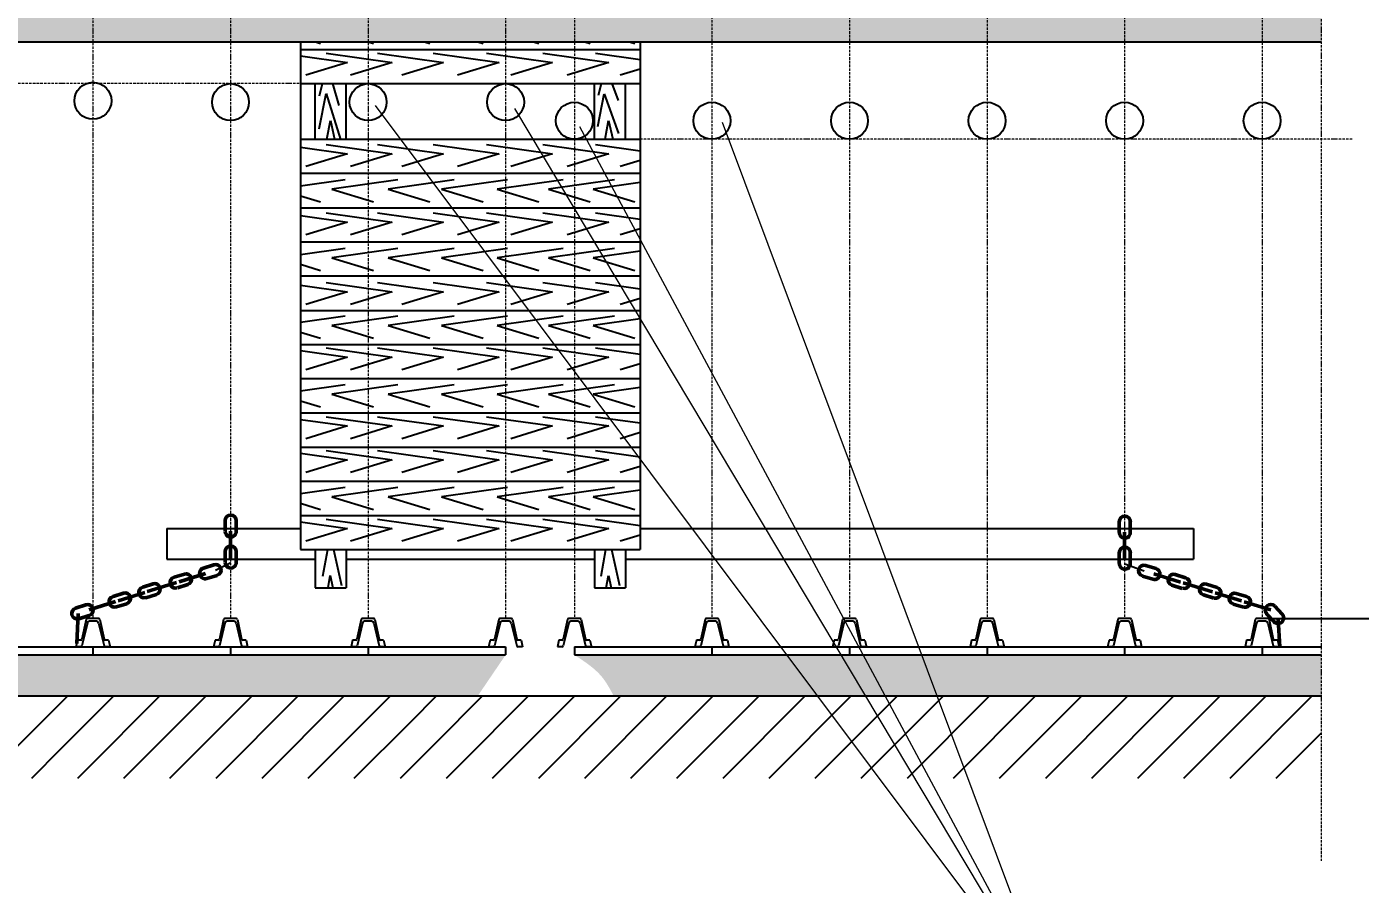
# Model space of a CAD drawing. Header units: millimetres. Extents: x -46762 to 161452, y -66984 to 31524.
# Drawn here: x -36244 to -29747, y 3758 to 7936 of the extents above; entities that cross this region are included whole.
import ezdxf

# ---------------------------------------------------------------- set-up
doc = ezdxf.new("R2010")
doc.units = ezdxf.units.MM
doc.header["$LTSCALE"] = 0.5
doc.linetypes.add('ACAD_ISO10W100', pattern=[18, 12, -3, 0, -3])
doc.layers.add('VPORTS', color=7, linetype='Continuous')
doc.styles.get("Standard").update_dxf_attribs({"font": 'TIMES.TTF'})
doc.dimstyles.new('ISO-25', dxfattribs={"dimscale": 50, "dimtxt": 2.5, "dimasz": 2.5, "dimexe": 1.25, "dimexo": 0.625, "dimtad": 1, "dimdec": 0, "dimtxsty": 'Standard', "dimcen": 2.5, "dimadec": 0, "dimazin": 0, "dimtfac": 1, "dimtdec": 0, "dimtmove": 0, "dimatfit": 3, "dimfxl": 1, "dimarcsym": 0})

# ---------------------------------------------------------------- blocks, each defined once
blk = doc.blocks.new('*D16')
at = {"color": 0, "lineweight": -2}
for p, q in [((-30194.3, 9724.2), (-28733.5, 9724.2)), ((-28796, 5177.2), (-28796, 9599.2)), ((-30194.3, 5052.2), (-28733.5, 5052.2))]:
    blk.add_line(p, q, dxfattribs=at)
at = {"color": 0}
for points in [[(-28816.9, 9599.2), (-28775.2, 9599.2), (-28796, 9724.2)], [(-28816.9, 5177.2), (-28775.2, 5177.2), (-28796, 5052.2)]]:
    blk.add_solid(points, dxfattribs=at)
at = {"layer": 'Defpoints', "color": 0}
for p in [(-30225.6, 9724.2), (-28796, 9724.2), (-30225.6, 5052.2)]:
    blk.add_point(p, dxfattribs=at)
at = {"color": 0, "lineweight": 15, "insert": (-28891, 7388.2), "char_height": 125, "attachment_point": 5, "rotation": 90}
blk.add_mtext('4672', dxfattribs=at)
blk = doc.blocks.new('A$C701B6C9D')
at = {"lineweight": 50}
for p, q in [((0.86, 8.34), (0.14, 9.11)), ((1.65, 9.07), (0.93, 9.85)), ((2.91, 6.12), (2.19, 6.9)), ((3.71, 6.86), (2.99, 7.63)), ((3.25, 6.54), (5.28, 4.36)), ((5.89, 4.52), (5.16, 5.29)), ((5.09, 3.78), (4.37, 4.55)), ((7.94, 2.3), (7.22, 3.08)), ((7.15, 1.57), (6.43, 2.34))]:
    blk.add_line(p, q, dxfattribs=at)
at = {"linetype": 'Continuous', "lineweight": 50}
for p, q in [((1.22, 8.72), (3.06, 6.74)), ((5.46, 4.16), (7.3, 2.18)), ((7.48, 1.98), (9.33, 0))]:
    blk.add_line(p, q, dxfattribs=at)
for centre, radius, start, end in [((0.54, 9.48), 0.54, 42.9254, 222.9254), ((1.26, 8.7), 0.541, 222.301, 43.9838), ((2.6, 7.27), 0.54, 42.9254, 222.9254), ((3.33, 6.49), 0.533, 224.7954, 44.7954), ((4.77, 4.93), 0.54, 42.9254, 222.9254), ((5.5, 4.14), 0.533, 224.7954, 44.7954), ((6.83, 2.71), 0.54, 42.9254, 222.9254), ((7.56, 1.93), 0.533, 224.7954, 44.7954)]:
    blk.add_arc(centre, radius, start, end, dxfattribs=at)

msp = doc.modelspace()

# ---------------------------------------------------------------- hatches: boundary and pattern name
at = {"lineweight": 15, "ltscale": 0.05}
h = msp.add_hatch(color=253, dxfattribs=at)
h.paths.add_polyline_path([(-38600.59, 9282.23), (-39270.59, 9282.23), (-39270.59, 7862.23), (-38600.59, 7862.23)])
h.paths.add_polyline_path([(-37930.59, 9282.23), (-38600.59, 9282.23), (-38600.59, 7862.23), (-37930.59, 7862.23)])
h.paths.add_polyline_path([(-37260.59, 9282.23), (-37930.59, 9282.23), (-37930.59, 7862.23), (-37260.59, 7862.23)])
h.paths.add_polyline_path([(-36590.59, 9282.23), (-37260.59, 9282.23), (-37260.59, 7862.23), (-36590.59, 7862.23)])
h.paths.add_polyline_path([(-35920.59, 9282.23), (-36590.59, 9282.23), (-36590.59, 7862.23), (-35920.59, 7862.23)])
h.paths.add_polyline_path([(-35250.59, 9282.23), (-35920.59, 9282.23), (-35920.59, 7862.23), (-35250.59, 7862.23)])
h.paths.add_polyline_path([(-34580.59, 9282.23), (-35250.59, 9282.23), (-35250.59, 7862.23), (-34580.59, 7862.23)])
h.paths.add_polyline_path([(-33910.59, 9282.23), (-34580.59, 9282.23), (-34580.59, 7862.23), (-33910.59, 7862.23)])
h.paths.add_polyline_path([(-33575.59, 9282.23), (-33910.59, 9282.23), (-33910.59, 7862.23), (-33575.59, 7862.23)])
h.paths.add_polyline_path([(-32905.59, 9282.23), (-33575.59, 9282.23), (-33575.59, 7862.23), (-32905.59, 7862.23)])
h.paths.add_polyline_path([(-32235.59, 9282.23), (-32905.59, 9282.23), (-32905.59, 7862.23), (-32235.59, 7862.23)])
h.paths.add_polyline_path([(-31565.59, 9282.23), (-32235.59, 9282.23), (-32235.59, 7862.23), (-31565.59, 7862.23)])
h.paths.add_polyline_path([(-30895.59, 9282.23), (-31565.59, 9282.23), (-31565.59, 7862.23), (-30895.59, 7862.23)])
h.paths.add_polyline_path([(-30225.59, 9282.23), (-30895.59, 9282.23), (-30895.59, 7862.23), (-30225.59, 7862.23)])
h.paths.add_polyline_path([(-29937.65, 9282.23), (-30225.59, 9282.23), (-30225.59, 7862.23), (-29937.65, 7862.23)])
at = {"lineweight": 9, "ltscale": 2}
h = msp.add_hatch(dxfattribs=at)
h.set_pattern_fill('GRAVEL', color=256, scale=5, style=0)
h.set_pattern_definition([(228.0128, (-73422.488, -15068.033), (-1016.0008633, -1143.0014045), [17.08605, -1691.525]), (184.9697, (-73433.9176, -15080.733), (1524.0024653, 126.9991038), [29.32025, -2902.7]), (132.5104, (-73463.1276, -15083.273), (1269.9990759, -1397.0013646), [20.6741, -2046.735]), (267.2737, (-73512.6576, -15115.023), (126.99944854, 2539.9991827), [26.70025, -2643.32]), (292.8337, (-73513.9276, -15141.693), (-635.0018028, 1524.0008665), [26.1817, -2591.99]), (357.2737, (-73503.7676, -15165.823), (-2539.9991827, 126.99944854), [26.70025, -2643.32]), (37.6942, (-73477.0976, -15167.093), (-1651.00104306, -1269.99886785), [35.3097, -3495.655]), (72.2553, (-73449.1576, -15145.503), (889.00177827, 2794.0008103), [33.336, -3300.265]), (121.4296, (-73438.9976, -15113.753), (-1016.0002618, 1650.998058), [26.79065, -2652.275]), (175.2364, (-73452.968, -15090.893), (1396.9989027, -126.9988081), [30.58565, -1498.695]), (222.3974, (-73483.4476, -15088.3528), (-1524.00004586, -1396.99818253), [39.5539, -3915.84]), (138.8141, (-73386.928, -15116.293), (-888.9994337, 761.998828), [13.50025, -1336.53]), (171.4692, (-73397.0876, -15107.403), (1650.9974798, -254.00064), [25.6841, -2542.73]), (225, (-73422.49, -15103.59), (-3e-14, -126.99991), [17.96045, -161.6445]), (203.1986, (-73431.378, -15088.353), (635.002141, 254.001114), [9.67205, -957.53]), (291.8014, (-73440.268, -15092.163), (-127.000089, 381.000245), [13.6783, -670.24]), (30.9638, (-73435.188, -15104.863), (380.999598, 254.000198), [22.216, -718.315]), (161.5651, (-73416.138, -15093.433), (254.000116, -126.99981), [16.06435, -385.545]), (16.3895, (-73513.9276, -15092.163), (1270.0007007, 380.9992075), [22.5044, -2227.94]), (70.3462, (-73492.3376, -15085.813), (-507.9985844, -1396.9980244), [18.87995, -1869.11]), (293.1986, (-73416.138, -15068.033), (-254.001114, 635.002141), [19.344, -947.86]), (343.6105, (-73408.5176, -15085.813), (-1270.0007007, 380.9992075), [22.5044, -2227.94]), (339.444, (-73513.928, -15170.903), (-635.000788, 253.999692), [21.70175, -1063.385]), (294.7751, (-73493.608, -15178.523), (-634.9985202, 1396.9993513), [18.1836, -1800.18]), (66.8014, (-73414.868, -15195.033), (254.001114, 635.002141), [19.344, -947.86]), (17.354, (-73407.2476, -15177.253), (-1651.0000891, -507.9992338), [21.28915, -2107.62]), (69.444, (-73477.098, -15195.033), (-253.999692, -635.000788), [10.8509, -1074.24]), (101.3099, (-73422.488, -15195.033), (-126.999373, 507.998373), [6.47575, -641.1]), (165.9638, (-73423.758, -15188.683), (381.000268, -126.99978), [26.1817, -497.4525]), (186.009, (-73449.1576, -15182.333), (1269.9981272, 126.9997034), [24.26335, -2402.07]), (303.6901, (-73435.188, -15116.293), (-127.000044, 253.999755), [18.3162, -439.589]), (353.1572, (-73425.0276, -15131.533), (2159.00089283, -254.0011376), [31.97785, -3165.8]), (60.9454, (-73393.278, -15135.343), (-507.9988183, -888.9978805), [13.0754, -1294.47]), (90, (-73386.93, -15123.91), (-127, 127), [7.62, -119.38]), (120.2564, (-73451.698, -15178.523), (507.9989233, -888.9995516), [17.64335, -1746.695]), (48.0128, (-73460.588, -15163.283), (1016.0008633, 1143.0014045), [34.17215, -1674.44]), (0, (-73437.73, -15137.88), (127, 127), [33.02, -93.98]), (325.3048, (-73404.7076, -15137.883), (-1269.9977995, 889.0000845), [20.0805, -1987.965]), (254.0546, (-73388.198, -15149.313), (-127.000324, -508.00121), [18.49145, -906.085]), (207.646, (-73393.2776, -15167.093), (-2412.99915245, -1270.00079874), [30.10725, -2980.625]), (175.4261, (-73419.9476, -15181.063), (-1651.00038024, 126.99938556), [31.85145, -3153.29]), (175.4261, (-73419.9476, -15181.063), (-1651.00038024, 126.99938556), [31.85145, -3153.29])])
edge = h.paths.add_edge_path()
edge.add_line((-33910.59, 4875.23), (-43693.73, 4875.23))
edge.add_line((-43693.73, 4875.23), (-43693.73, 4675.23))
edge.add_line((-43693.73, 4675.23), (-34046.5, 4675.23))
edge.add_spline(control_points=[(-34046.5, 4675.23), (-34001.2, 4741.9), (-33955.89, 4808.56), (-33910.59, 4875.23)], knot_values=[0, 0, 0, 0, 4.8362496, 4.8362496, 4.8362496, 4.8362496], degree=3, periodic=0)
h = msp.add_hatch(dxfattribs=at)
h.set_pattern_fill('GRAVEL', color=256, scale=5, style=0)
h.set_pattern_definition([(228.0128, (-73422.488, -15332.033), (-1016.0008633, -1143.0014045), [17.08605, -1691.525]), (184.9697, (-73433.9176, -15344.733), (1524.0024653, 126.9991038), [29.32025, -2902.7]), (132.5104, (-73463.1276, -15347.273), (1269.9990759, -1397.0013646), [20.6741, -2046.735]), (267.2737, (-73512.6576, -15379.023), (126.99944854, 2539.9991827), [26.70025, -2643.32]), (292.8337, (-73513.9276, -15405.693), (-635.0018028, 1524.0008665), [26.1817, -2591.99]), (357.2737, (-73503.7676, -15429.823), (-2539.9991827, 126.99944854), [26.70025, -2643.32]), (37.6942, (-73477.0976, -15431.093), (-1651.00104306, -1269.99886785), [35.3097, -3495.655]), (72.2553, (-73449.1576, -15409.503), (889.00177827, 2794.0008103), [33.336, -3300.265]), (121.4296, (-73438.9976, -15377.753), (-1016.0002618, 1650.998058), [26.79065, -2652.275]), (175.2364, (-73452.968, -15354.893), (1396.9989027, -126.9988081), [30.58565, -1498.695]), (222.3974, (-73483.4476, -15352.3528), (-1524.00004586, -1396.99818253), [39.5539, -3915.84]), (138.8141, (-73386.928, -15380.293), (-888.9994337, 761.998828), [13.50025, -1336.53]), (171.4692, (-73397.0876, -15371.403), (1650.9974798, -254.00064), [25.6841, -2542.73]), (225, (-73422.49, -15367.59), (-3e-14, -126.99991), [17.96045, -161.6445]), (203.1986, (-73431.378, -15352.353), (635.002141, 254.001114), [9.67205, -957.53]), (291.8014, (-73440.268, -15356.163), (-127.000089, 381.000245), [13.6783, -670.24]), (30.9638, (-73435.188, -15368.863), (380.999598, 254.000198), [22.216, -718.315]), (161.5651, (-73416.138, -15357.433), (254.000116, -126.99981), [16.06435, -385.545]), (16.3895, (-73513.9276, -15356.163), (1270.0007007, 380.9992075), [22.5044, -2227.94]), (70.3462, (-73492.3376, -15349.813), (-507.9985844, -1396.9980244), [18.87995, -1869.11]), (293.1986, (-73416.138, -15332.033), (-254.001114, 635.002141), [19.344, -947.86]), (343.6105, (-73408.5176, -15349.813), (-1270.0007007, 380.9992075), [22.5044, -2227.94]), (339.444, (-73513.928, -15434.903), (-635.000788, 253.999692), [21.70175, -1063.385]), (294.7751, (-73493.608, -15442.523), (-634.9985202, 1396.9993513), [18.1836, -1800.18]), (66.8014, (-73414.868, -15459.033), (254.001114, 635.002141), [19.344, -947.86]), (17.354, (-73407.2476, -15441.253), (-1651.0000891, -507.9992338), [21.28915, -2107.62]), (69.444, (-73477.098, -15459.033), (-253.999692, -635.000788), [10.8509, -1074.24]), (101.3099, (-73422.488, -15459.033), (-126.999373, 507.998373), [6.47575, -641.1]), (165.9638, (-73423.758, -15452.683), (381.000268, -126.99978), [26.1817, -497.4525]), (186.009, (-73449.1576, -15446.333), (1269.9981272, 126.9997034), [24.26335, -2402.07]), (303.6901, (-73435.188, -15380.293), (-127.000044, 253.999755), [18.3162, -439.589]), (353.1572, (-73425.0276, -15395.533), (2159.00089283, -254.0011376), [31.97785, -3165.8]), (60.9454, (-73393.278, -15399.343), (-507.9988183, -888.9978805), [13.0754, -1294.47]), (90, (-73386.93, -15387.91), (-127, 127), [7.62, -119.38]), (120.2564, (-73451.698, -15442.523), (507.9989233, -888.9995516), [17.64335, -1746.695]), (48.0128, (-73460.588, -15427.283), (1016.0008633, 1143.0014045), [34.17215, -1674.44]), (0, (-73437.73, -15401.88), (127, 127), [33.02, -93.98]), (325.3048, (-73404.7076, -15401.883), (-1269.9977995, 889.0000845), [20.0805, -1987.965]), (254.0546, (-73388.198, -15413.313), (-127.000324, -508.00121), [18.49145, -906.085]), (207.646, (-73393.2776, -15431.093), (-2412.99915245, -1270.00079874), [30.10725, -2980.625]), (175.4261, (-73419.9476, -15445.063), (-1651.00038024, 126.99938556), [31.85145, -3153.29]), (175.4261, (-73419.9476, -15445.063), (-1651.00038024, 126.99938556), [31.85145, -3153.29])])
edge = h.paths.add_edge_path()
edge.add_line((-29937.65, 4875.23), (-33575.59, 4875.23))
edge.add_spline(control_points=[(-33575.59, 4875.23), (-33526.28, 4843.4), (-33445.79, 4791.44), (-33401.2, 4707.68), (-33383.93, 4675.23)], knot_values=[0, 0, 0, 0, 3.4421049, 5.6183491, 5.6183491, 5.6183491, 5.6183491], degree=3, periodic=0)
edge.add_line((-33383.93, 4675.23), (-29937.65, 4675.23))
edge.add_line((-29937.65, 4675.23), (-29937.65, 4875.23))
at = {"ltscale": 0.05}
h = msp.add_hatch(dxfattribs=at)
h.set_pattern_fill('ANSI31', color=256, scale=50, style=0)
h.set_pattern_definition([(45, (-75350.9, -15998.16), (-112.2532, 112.2532), [])])
h.paths.add_polyline_path([(-33308.15, 4675.23), (-33575.59, 4675.23), (-33910.59, 4675.23), (-34507.66, 4675.23), (-34068.27, 4275.15), (-33573.08, 4275.15)])
h.paths.add_polyline_path([(-32559.53, 4675.23), (-33308.15, 4675.23), (-33573.08, 4275.15), (-32122.95, 4275.15)])
h.paths.add_polyline_path([(-31521.85, 4675.23), (-32559.53, 4675.23), (-32122.95, 4275.15), (-31757.23, 4275.15)])
h.paths.add_polyline_path([(-30780.58, 4675.23), (-31521.85, 4675.23), (-31757.23, 4275.15), (-30294.8, 4275.15)])
h.paths.add_polyline_path([(-29937.65, 4675.23), (-30780.58, 4675.23), (-30294.8, 4275.15), (-29937.65, 4275.15)])

# ---------------------------------------------------------------- linework, layer by layer
at = {"linetype": 'ACAD_ISO10W100', "lineweight": 15, "ltscale": 2}
msp.add_line((-29937.65, 11611.13), (-29937.65, 3871.45), dxfattribs=at)
at = {"linetype": 'ACAD_ISO10W100', "lineweight": 9, "ltscale": 2}
for p, q in [((-35920.59, 10265.23), (-35920.59, 5052.23)), ((-35250.59, 10265.23), (-35250.59, 5052.23)), ((-34580.59, 10265.23), (-34580.59, 5052.23)), ((-33910.59, 10265.23), (-33910.59, 5052.23)), ((-33575.59, 9724.23), (-33575.59, 5052.23)), ((-32905.59, 9724.23), (-32905.59, 5052.23)), ((-32235.59, 9724.23), (-32235.59, 5052.23)), ((-31565.59, 9724.23), (-31565.59, 5052.23)), ((-30895.59, 9724.23), (-30895.59, 5052.23)), ((-30225.59, 9724.23), (-30225.59, 5052.23)), ((-30225.59, 9724.23), (-30225.59, 5052.23)), ((-33631.02, 7658.73), (-43995.72, 7658.73)), ((-29786.51, 7388.23), (-33841.08, 7388.23))]:
    msp.add_line(p, q, dxfattribs=at)
at = {"ltscale": 2}
for p, q in [((-43693.73, 7862.23), (-29937.65, 7862.23)), ((-43693.73, 4915.23), (-33910.59, 4915.23)), ((-43693.73, 4875.23), (-33910.59, 4875.23)), ((-35920.59, 4915.23), (-35920.59, 4875.23)), ((-35250.59, 4915.23), (-35250.59, 4875.23)), ((-34580.59, 4915.23), (-34580.59, 4875.23)), ((-33910.59, 4915.23), (-33910.59, 4875.23)), ((-33575.59, 4915.23), (-29937.65, 4915.23)), ((-33575.59, 4915.23), (-33575.59, 4875.23)), ((-33575.59, 4875.23), (-29937.65, 4875.23)), ((-32905.59, 4915.23), (-32905.59, 4875.23)), ((-32235.59, 4915.23), (-32235.59, 4875.23)), ((-31565.59, 4915.23), (-31565.59, 4875.23)), ((-30895.59, 4915.23), (-30895.59, 4875.23)), ((-30225.59, 4915.23), (-30225.59, 4875.23)), ((-43693.73, 4675.23), (-33910.59, 4675.23)), ((-33910.59, 4675.23), (-33575.59, 4675.23)), ((-33575.59, 4675.23), (-29937.65, 4675.23))]:
    msp.add_line(p, q, dxfattribs=at)
at = {"ltscale": 0.05}
for p, q in [((-34910.46, 7862.23), (-34910.46, 5388.23)), ((-34837.2, 7862.23), (-34812.03, 7854.54)), ((-34579.79, 7862.23), (-34554.63, 7854.54)), ((-34305.71, 7862.23), (-34280.54, 7854.54)), ((-34045.92, 7862.23), (-34020.75, 7854.54)), ((-33774.22, 7862.23), (-33749.05, 7854.54)), ((-33523.96, 7862.23), (-33498.79, 7854.54)), ((-33307.07, 7862.23), (-33281.91, 7854.54)), ((-33254.53, 7862.23), (-33254.53, 5388.23)), ((-34910.46, 7824.73), (-33254.53, 7824.73)), ((-34785.36, 7806.54), (-34463.61, 7761.3)), ((-34535.11, 7806.54), (-34213.35, 7761.3)), ((-34263.41, 7806.54), (-33941.65, 7761.3)), ((-34003.62, 7806.54), (-33681.86, 7761.3)), ((-33729.53, 7806.54), (-33407.78, 7761.3)), ((-33472.13, 7806.54), (-33254.53, 7775.95)), ((-34910.46, 7793.64), (-34680.49, 7761.3)), ((-34680.49, 7761.3), (-34883.08, 7699.39)), ((-34463.61, 7761.3), (-34666.19, 7699.39)), ((-34213.35, 7761.3), (-34415.94, 7699.39)), ((-33941.65, 7761.3), (-34144.24, 7699.39)), ((-33681.86, 7761.3), (-33884.45, 7699.39)), ((-33407.78, 7761.3), (-33610.36, 7699.39)), ((-33254.53, 7729.47), (-33352.96, 7699.39)), ((-34910.46, 7658.73), (-33254.53, 7658.73)), ((-34818.82, 7438.74), (-34784.09, 7610.39)), ((-34817.06, 7599.23), (-34803.21, 7658.73)), ((-34784.09, 7610.39), (-34715.12, 7386.23)), ((-34720.67, 7552.53), (-34752.42, 7658.73)), ((-33460.63, 7449.79), (-33430.33, 7609.06)), ((-33458.02, 7602.89), (-33443.53, 7658.73)), ((-33430.33, 7609.06), (-33360.51, 7415.57)), ((-33360.53, 7576.57), (-33390.83, 7658.73)), ((-34780.84, 7388.23), (-34763.97, 7479.79)), ((-34763.97, 7479.79), (-34743.77, 7388.23)), ((-33426.15, 7388.23), (-33409.28, 7479.79)), ((-33409.28, 7479.79), (-33389.08, 7388.23)), ((-34910.46, 7388.23), (-33254.53, 7388.23)), ((-34910.46, 7348.89), (-34680.49, 7316.56)), ((-34785.36, 7361.8), (-34463.61, 7316.56)), ((-34535.11, 7361.8), (-34213.35, 7316.56)), ((-34263.41, 7361.8), (-33941.65, 7316.56)), ((-34003.62, 7361.8), (-33681.86, 7316.56)), ((-33729.53, 7361.8), (-33407.78, 7316.56)), ((-33472.13, 7361.8), (-33254.53, 7331.2)), ((-34680.49, 7316.56), (-34883.08, 7254.64)), ((-34463.61, 7316.56), (-34666.19, 7254.64)), ((-34213.35, 7316.56), (-34415.94, 7254.64)), ((-33941.65, 7316.56), (-34144.24, 7254.64)), ((-33681.86, 7316.56), (-33884.45, 7254.64)), ((-33407.78, 7316.56), (-33610.36, 7254.64)), ((-33254.53, 7284.72), (-33352.96, 7254.64)), ((-34910.46, 7222.23), (-33254.53, 7222.23)), ((-34692.86, 7189.86), (-34910.46, 7159.26)), ((-34435.46, 7189.86), (-34757.21, 7144.61)), ((-34161.37, 7189.86), (-34483.13, 7144.61)), ((-33901.58, 7189.86), (-34223.34, 7144.61)), ((-33629.88, 7189.86), (-33951.63, 7144.61)), ((-33379.63, 7189.86), (-33701.38, 7144.61)), ((-33254.53, 7176.95), (-33484.49, 7144.61)), ((-34910.46, 7112.78), (-34812.03, 7082.7)), ((-34757.21, 7144.61), (-34554.63, 7082.7)), ((-34483.13, 7144.61), (-34280.54, 7082.7)), ((-34223.34, 7144.61), (-34020.75, 7082.7)), ((-33951.63, 7144.61), (-33749.05, 7082.7)), ((-33701.38, 7144.61), (-33498.79, 7082.7)), ((-33484.49, 7144.61), (-33281.91, 7082.7)), ((-34910.46, 7054.23), (-33254.53, 7054.23)), ((-34910.46, 7016.09), (-34680.49, 6983.76)), ((-34785.36, 7029), (-34463.61, 6983.76)), ((-34535.11, 7029), (-34213.35, 6983.76)), ((-34263.41, 7029), (-33941.65, 6983.76)), ((-34003.62, 7029), (-33681.86, 6983.76)), ((-33729.53, 7029), (-33407.78, 6983.76)), ((-33472.13, 7029), (-33254.53, 6998.41)), ((-34680.49, 6983.76), (-34883.08, 6921.85)), ((-34463.61, 6983.76), (-34666.19, 6921.85)), ((-34213.35, 6983.76), (-34415.94, 6921.85)), ((-33941.65, 6983.76), (-34144.24, 6921.85)), ((-33681.86, 6983.76), (-33884.45, 6921.85)), ((-33407.78, 6983.76), (-33610.36, 6921.85)), ((-33254.53, 6951.93), (-33352.96, 6921.85)), ((-34910.46, 6888.23), (-33254.53, 6888.23)), ((-34692.86, 6856.07), (-34910.46, 6825.47)), ((-34435.46, 6856.07), (-34757.21, 6810.83)), ((-34161.37, 6856.07), (-34483.13, 6810.83)), ((-33901.58, 6856.07), (-34223.34, 6810.83)), ((-33629.88, 6856.07), (-33951.63, 6810.83)), ((-33379.63, 6856.07), (-33701.38, 6810.83)), ((-33254.53, 6843.16), (-33484.49, 6810.83)), ((-34910.46, 6779), (-34812.03, 6748.92)), ((-34757.21, 6810.83), (-34554.63, 6748.92)), ((-34483.13, 6810.83), (-34280.54, 6748.92)), ((-34223.34, 6810.83), (-34020.75, 6748.92)), ((-33951.63, 6810.83), (-33749.05, 6748.92)), ((-33701.38, 6810.83), (-33498.79, 6748.92)), ((-33484.49, 6810.83), (-33281.91, 6748.92)), ((-34910.46, 6722.23), (-33254.53, 6722.23)), ((-34910.46, 6676.83), (-34680.49, 6644.49)), ((-34680.49, 6644.49), (-34883.08, 6582.58)), ((-34785.36, 6689.73), (-34463.61, 6644.49)), ((-34463.61, 6644.49), (-34666.19, 6582.58)), ((-34535.11, 6689.73), (-34213.35, 6644.49)), ((-34213.35, 6644.49), (-34415.94, 6582.58)), ((-34263.41, 6689.73), (-33941.65, 6644.49)), ((-33941.65, 6644.49), (-34144.24, 6582.58)), ((-34003.62, 6689.73), (-33681.86, 6644.49)), ((-33681.86, 6644.49), (-33884.45, 6582.58)), ((-33729.53, 6689.73), (-33407.78, 6644.49)), ((-33407.78, 6644.49), (-33610.36, 6582.58)), ((-33472.13, 6689.73), (-33254.53, 6659.14)), ((-33254.53, 6612.66), (-33352.96, 6582.58)), ((-34910.46, 6554.23), (-33254.53, 6554.23)), ((-34692.86, 6525.08), (-34910.46, 6494.48)), ((-34435.46, 6525.08), (-34757.21, 6479.84)), ((-34161.37, 6525.08), (-34483.13, 6479.84)), ((-33901.58, 6525.08), (-34223.34, 6479.84)), ((-33629.88, 6525.08), (-33951.63, 6479.84)), ((-33379.63, 6525.08), (-33701.38, 6479.84)), ((-33254.53, 6512.17), (-33484.49, 6479.84)), ((-34910.46, 6448), (-34812.03, 6417.92)), ((-34757.21, 6479.84), (-34554.63, 6417.92)), ((-34483.13, 6479.84), (-34280.54, 6417.92)), ((-34223.34, 6479.84), (-34020.75, 6417.92)), ((-33951.63, 6479.84), (-33749.05, 6417.92)), ((-33701.38, 6479.84), (-33498.79, 6417.92)), ((-33484.49, 6479.84), (-33281.91, 6417.92)), ((-34910.46, 6388.23), (-33254.53, 6388.23)), ((-34785.36, 6371.21), (-34463.61, 6325.96)), ((-34535.11, 6371.21), (-34213.35, 6325.96)), ((-34263.41, 6371.21), (-33941.65, 6325.96)), ((-34003.62, 6371.21), (-33681.86, 6325.96)), ((-33729.53, 6371.21), (-33407.78, 6325.96)), ((-33472.13, 6371.21), (-33254.53, 6340.61)), ((-34910.46, 6358.3), (-34680.49, 6325.96)), ((-34680.49, 6325.96), (-34883.08, 6264.05)), ((-34463.61, 6325.96), (-34666.19, 6264.05)), ((-34213.35, 6325.96), (-34415.94, 6264.05)), ((-33941.65, 6325.96), (-34144.24, 6264.05)), ((-33681.86, 6325.96), (-33884.45, 6264.05)), ((-33407.78, 6325.96), (-33610.36, 6264.05)), ((-33254.53, 6294.13), (-33352.96, 6264.05)), ((-34910.46, 6222.23), (-33254.53, 6222.23)), ((-34692.86, 6191.19), (-34910.46, 6160.6)), ((-34435.46, 6191.19), (-34757.21, 6145.95)), ((-34161.37, 6191.19), (-34483.13, 6145.95)), ((-33901.58, 6191.19), (-34223.34, 6145.95)), ((-33629.88, 6191.19), (-33951.63, 6145.95)), ((-33379.63, 6191.19), (-33701.38, 6145.95)), ((-33254.53, 6178.28), (-33484.49, 6145.95)), ((-34910.46, 6114.12), (-34812.03, 6084.04)), ((-34757.21, 6145.95), (-34554.63, 6084.04)), ((-34483.13, 6145.95), (-34280.54, 6084.04)), ((-34223.34, 6145.95), (-34020.75, 6084.04)), ((-33951.63, 6145.95), (-33749.05, 6084.04)), ((-33701.38, 6145.95), (-33498.79, 6084.04)), ((-33484.49, 6145.95), (-33281.91, 6084.04)), ((-34910.46, 6054.23), (-33254.53, 6054.23)), ((-34910.46, 6023.14), (-34680.49, 5990.8)), ((-34680.49, 5990.8), (-34883.08, 5928.89)), ((-34785.36, 6036.04), (-34463.61, 5990.8)), ((-34463.61, 5990.8), (-34666.19, 5928.89)), ((-34535.11, 6036.04), (-34213.35, 5990.8)), ((-34213.35, 5990.8), (-34415.94, 5928.89)), ((-34263.41, 6036.04), (-33941.65, 5990.8)), ((-33941.65, 5990.8), (-34144.24, 5928.89)), ((-34003.62, 6036.04), (-33681.86, 5990.8)), ((-33681.86, 5990.8), (-33884.45, 5928.89)), ((-33729.53, 6036.04), (-33407.78, 5990.8)), ((-33407.78, 5990.8), (-33610.36, 5928.89)), ((-33472.13, 6036.04), (-33254.53, 6005.45)), ((-33254.53, 5958.97), (-33352.96, 5928.89)), ((-34910.46, 5888.23), (-33254.53, 5888.23)), ((-34910.46, 5888.23), (-33254.53, 5888.23)), ((-34910.46, 5858.3), (-34680.49, 5825.96)), ((-34785.36, 5871.21), (-34463.61, 5825.96)), ((-34535.11, 5871.21), (-34213.35, 5825.96)), ((-34263.41, 5871.21), (-33941.65, 5825.96)), ((-34003.62, 5871.21), (-33681.86, 5825.96)), ((-33729.53, 5871.21), (-33407.78, 5825.96)), ((-33472.13, 5871.21), (-33254.53, 5840.61)), ((-34680.49, 5825.96), (-34883.08, 5764.05)), ((-34463.61, 5825.96), (-34666.19, 5764.05)), ((-34213.35, 5825.96), (-34415.94, 5764.05)), ((-33941.65, 5825.96), (-34144.24, 5764.05)), ((-33681.86, 5825.96), (-33884.45, 5764.05)), ((-33407.78, 5825.96), (-33610.36, 5764.05)), ((-33254.53, 5794.13), (-33352.96, 5764.05)), ((-34910.46, 5722.23), (-33254.53, 5722.23)), ((-34692.86, 5691.19), (-34910.46, 5660.6)), ((-34435.46, 5691.19), (-34757.21, 5645.95)), ((-34161.37, 5691.19), (-34483.13, 5645.95)), ((-33901.58, 5691.19), (-34223.34, 5645.95)), ((-33629.88, 5691.19), (-33951.63, 5645.95)), ((-33379.63, 5691.19), (-33701.38, 5645.95)), ((-33254.53, 5678.28), (-33484.49, 5645.95)), ((-34910.46, 5614.12), (-34812.03, 5584.04)), ((-34757.21, 5645.95), (-34554.63, 5584.04)), ((-34483.13, 5645.95), (-34280.54, 5584.04)), ((-34223.34, 5645.95), (-34020.75, 5584.04)), ((-33951.63, 5645.95), (-33749.05, 5584.04)), ((-33701.38, 5645.95), (-33498.79, 5584.04)), ((-33484.49, 5645.95), (-33281.91, 5584.04)), ((-34910.46, 5554.23), (-33254.53, 5554.23)), ((-34910.46, 5523.14), (-34680.49, 5490.8)), ((-34785.36, 5536.04), (-34463.61, 5490.8)), ((-34535.11, 5536.04), (-34213.35, 5490.8)), ((-34263.41, 5536.04), (-33941.65, 5490.8)), ((-34003.62, 5536.04), (-33681.86, 5490.8)), ((-33729.53, 5536.04), (-33407.78, 5490.8)), ((-33472.13, 5536.04), (-33254.53, 5505.45)), ((-35560.65, 5491.53), (-34910.46, 5491.53)), ((-35560.65, 5491.53), (-35560.65, 5341.53)), ((-34680.49, 5490.8), (-34883.08, 5428.89)), ((-34463.61, 5490.8), (-34666.19, 5428.89)), ((-34213.35, 5490.8), (-34415.94, 5428.89)), ((-33941.65, 5490.8), (-34144.24, 5428.89)), ((-33681.86, 5490.8), (-33884.45, 5428.89)), ((-33407.78, 5490.8), (-33610.36, 5428.89)), ((-33254.53, 5458.97), (-33352.96, 5428.89)), ((-33254.53, 5491.53), (-30805.59, 5491.53)), ((-30805.59, 5491.53), (-30560.65, 5491.53)), ((-30560.65, 5491.53), (-30560.65, 5341.53)), ((-35560.65, 5341.53), (-34838.08, 5341.53)), ((-34910.46, 5388.23), (-33254.53, 5388.23)), ((-34838.08, 5388.23), (-34838.08, 5202.23)), ((-34800.29, 5258.47), (-34777.25, 5388.23)), ((-34749.1, 5388.23), (-34710.61, 5213.79)), ((-34688.08, 5388.23), (-34688.08, 5202.23)), ((-34688.08, 5341.53), (-33476.91, 5341.53)), ((-33476.91, 5388.23), (-33476.91, 5202.23)), ((-33445.6, 5258.47), (-33422.56, 5388.23)), ((-33394.42, 5388.23), (-33355.92, 5213.79)), ((-33326.91, 5388.23), (-33326.91, 5202.23)), ((-33326.91, 5341.53), (-30805.59, 5341.53)), ((-30805.59, 5341.53), (-30560.65, 5341.53)), ((-35323.25, 5288.91), (-35249.38, 5325.35)), ((-34775.36, 5202.23), (-34764.7, 5262.25)), ((-34764.7, 5262.25), (-34751.45, 5202.23)), ((-33420.67, 5202.23), (-33410.01, 5262.25)), ((-33410.01, 5262.25), (-33396.76, 5202.23)), ((-30894.38, 5319.72), (-30801, 5285.77)), ((-34838.08, 5202.23), (-34688.08, 5202.23)), ((-33476.91, 5202.23), (-33326.91, 5202.23)), ((-36195.63, 4523.08), (-36043.48, 4675.23)), ((-36076.68, 4417.52), (-35818.97, 4675.23)), ((-35957.73, 4311.96), (-35594.46, 4675.23)), ((-35770.03, 4275.15), (-35369.96, 4675.23)), ((-35545.53, 4275.15), (-35145.45, 4675.23)), ((-35321.02, 4275.15), (-34920.94, 4675.23)), ((-35096.51, 4275.15), (-34696.44, 4675.23)), ((-34872.01, 4275.15), (-34488.96, 4658.2)), ((-34647.5, 4275.15), (-34371.45, 4551.21)), ((-36443.55, 4275.15), (-36195.63, 4523.08)), ((-36219.04, 4275.15), (-36076.68, 4417.52)), ((-34422.99, 4275.15), (-34253.94, 4444.21)), ((-35994.54, 4275.15), (-35957.73, 4311.96)), ((-34198.49, 4275.15), (-34136.43, 4337.21))]:
    msp.add_line(p, q, dxfattribs=at)
at = {"lineweight": 15, "ltscale": 0.05}
for p, q in [((-34545.55, 7551.84), (-31226.42, 3119.9)), ((-31226.42, 3119.9), (-33866.31, 7537.44)), ((-32856.14, 7471.19), (-31226.42, 3119.9)), ((-31226.42, 3119.9), (-33549.33, 7448.27))]:
    msp.add_line(p, q, dxfattribs=at)
at = {"lineweight": 50}
for p, q in [((-35276.83, 5477.06), (-35276.83, 5529.95)), ((-35222.76, 5477.06), (-35222.76, 5529.95)), ((-30921.83, 5471.43), (-30921.83, 5524.32)), ((-30867.76, 5471.43), (-30867.76, 5524.32)), ((-35276.83, 5326.02), (-35276.83, 5378.91)), ((-35222.76, 5326.02), (-35222.76, 5378.91)), ((-30921.83, 5320.39), (-30921.83, 5373.27)), ((-30867.76, 5320.39), (-30867.76, 5373.27)), ((-35525.78, 5253.44), (-35475.31, 5269.25)), ((-35381.65, 5298.6), (-35331.18, 5314.41)), ((-35365.48, 5247), (-35315.01, 5262.82)), ((-35678.45, 5205.6), (-35627.98, 5221.42)), ((-35514.06, 5228.21), (-35656.06, 5183.72)), ((-35509.62, 5201.84), (-35459.15, 5217.66)), ((-35822.59, 5160.44), (-35772.12, 5176.25)), ((-35662.29, 5154.01), (-35611.82, 5169.82)), ((-36005.04, 5103.27), (-35954.57, 5119.09)), ((-35988.87, 5051.68), (-35938.4, 5067.49)), ((-35806.42, 5108.84), (-35755.95, 5124.66)), ((-30167.7, 5036.91), (-30203.72, 5075.64)), ((-30128.1, 5073.73), (-30164.12, 5112.46))]:
    msp.add_line(p, q, dxfattribs=at)
at = {"linetype": 'Continuous', "lineweight": 50}
for p, q in [((-35250.59, 5478.6), (-35250.59, 5343.42)), ((-30895.59, 5472.97), (-30895.59, 5337.79)), ((-35371.86, 5272.51), (-35500.85, 5232.09)), ((-35810.74, 5134.99), (-35939.74, 5094.57)), ((-35668.66, 5179.51), (-35797.66, 5139.09)), ((-35993.2, 5077.82), (-35999.72, 4931.23)), ((-30147.68, 5047.55), (-30139.96, 4915.23))]:
    msp.add_line(p, q, dxfattribs=at)
for p, q in [((-35954.1, 5047.49), (-35974.57, 4951.97)), ((-35947.91, 5030.79), (-35974.48, 4919.83)), ((-35892.94, 5052.23), (-35948.23, 5052.23)), ((-35903.96, 5039.23), (-35937.21, 5039.23)), ((-35893.26, 5030.79), (-35866.69, 4919.83)), ((-35887.07, 5047.49), (-35866.6, 4951.97)), ((-35284.1, 5047.49), (-35304.57, 4951.97)), ((-35277.91, 5030.79), (-35304.48, 4919.83)), ((-35222.94, 5052.23), (-35278.23, 5052.23)), ((-35233.96, 5039.23), (-35267.21, 5039.23)), ((-35223.26, 5030.79), (-35196.69, 4919.83)), ((-35217.07, 5047.49), (-35196.6, 4951.97)), ((-34614.1, 5047.49), (-34634.57, 4951.97)), ((-34607.91, 5030.79), (-34634.48, 4919.83)), ((-34552.94, 5052.23), (-34608.23, 5052.23)), ((-34563.96, 5039.23), (-34597.21, 5039.23)), ((-34553.26, 5030.79), (-34526.69, 4919.83)), ((-34547.07, 5047.49), (-34526.6, 4951.97)), ((-33944.1, 5047.49), (-33964.57, 4951.97)), ((-33937.91, 5030.79), (-33964.48, 4919.83)), ((-33882.94, 5052.23), (-33938.23, 5052.23)), ((-33893.96, 5039.23), (-33927.21, 5039.23)), ((-33883.26, 5030.79), (-33856.69, 4919.83)), ((-33877.07, 5047.49), (-33856.6, 4951.97)), ((-33609.1, 5047.49), (-33629.57, 4951.97)), ((-33602.91, 5030.79), (-33629.48, 4919.83)), ((-33547.94, 5052.23), (-33603.23, 5052.23)), ((-33558.96, 5039.23), (-33592.21, 5039.23)), ((-33548.26, 5030.79), (-33521.69, 4919.83)), ((-33542.07, 5047.49), (-33521.6, 4951.97)), ((-32939.1, 5047.49), (-32959.57, 4951.97)), ((-32932.91, 5030.79), (-32959.48, 4919.83)), ((-32877.94, 5052.23), (-32933.23, 5052.23)), ((-32888.96, 5039.23), (-32922.21, 5039.23)), ((-32878.26, 5030.79), (-32851.69, 4919.83)), ((-32872.07, 5047.49), (-32851.6, 4951.97)), ((-32269.1, 5047.49), (-32289.57, 4951.97)), ((-32262.91, 5030.79), (-32289.48, 4919.83)), ((-32207.94, 5052.23), (-32263.23, 5052.23)), ((-32218.96, 5039.23), (-32252.21, 5039.23)), ((-32208.26, 5030.79), (-32181.69, 4919.83)), ((-32202.07, 5047.49), (-32181.6, 4951.97)), ((-31599.1, 5047.49), (-31619.57, 4951.97)), ((-31592.91, 5030.79), (-31619.48, 4919.83)), ((-31537.94, 5052.23), (-31593.23, 5052.23)), ((-31548.96, 5039.23), (-31582.21, 5039.23)), ((-31538.26, 5030.79), (-31511.69, 4919.83)), ((-31532.07, 5047.49), (-31511.6, 4951.97)), ((-30929.1, 5047.49), (-30949.57, 4951.97)), ((-30922.91, 5030.79), (-30949.48, 4919.83)), ((-30867.94, 5052.23), (-30923.23, 5052.23)), ((-30878.96, 5039.23), (-30912.21, 5039.23)), ((-30868.26, 5030.79), (-30841.69, 4919.83)), ((-30862.07, 5047.49), (-30841.6, 4951.97)), ((-30259.1, 5047.49), (-30279.57, 4951.97)), ((-30252.91, 5030.79), (-30279.48, 4919.83)), ((-30197.94, 5052.23), (-30253.23, 5052.23)), ((-30208.96, 5039.23), (-30242.21, 5039.23)), ((-30198.26, 5030.79), (-30171.69, 4919.83)), ((-30192.07, 5047.49), (-30171.6, 4951.97)), ((-35996.01, 4947.23), (-36003.43, 4915.23)), ((-35980.44, 4947.23), (-35996.01, 4947.23)), ((-35845.08, 4947.23), (-35860.73, 4947.23)), ((-35845.08, 4947.23), (-35837.63, 4915.23)), ((-35326.01, 4947.23), (-35333.43, 4915.23)), ((-35310.44, 4947.23), (-35326.01, 4947.23)), ((-35175.08, 4947.23), (-35190.73, 4947.23)), ((-35175.08, 4947.23), (-35167.63, 4915.23)), ((-34656.01, 4947.23), (-34663.43, 4915.23)), ((-34640.44, 4947.23), (-34656.01, 4947.23)), ((-34505.08, 4947.23), (-34520.73, 4947.23)), ((-34505.08, 4947.23), (-34497.63, 4915.23)), ((-33986.01, 4947.23), (-33993.43, 4915.23)), ((-33970.44, 4947.23), (-33986.01, 4947.23)), ((-33835.08, 4947.23), (-33850.73, 4947.23)), ((-33835.08, 4947.23), (-33827.63, 4915.23)), ((-33651.01, 4947.23), (-33658.43, 4915.23)), ((-33635.44, 4947.23), (-33651.01, 4947.23)), ((-33500.08, 4947.23), (-33515.73, 4947.23)), ((-33500.08, 4947.23), (-33492.63, 4915.23)), ((-32981.01, 4947.23), (-32988.43, 4915.23)), ((-32965.44, 4947.23), (-32981.01, 4947.23)), ((-32830.08, 4947.23), (-32845.73, 4947.23)), ((-32830.08, 4947.23), (-32822.63, 4915.23)), ((-32311.01, 4947.23), (-32318.43, 4915.23)), ((-32295.44, 4947.23), (-32311.01, 4947.23)), ((-32160.08, 4947.23), (-32175.73, 4947.23)), ((-32160.08, 4947.23), (-32152.63, 4915.23)), ((-31641.01, 4947.23), (-31648.43, 4915.23)), ((-31625.44, 4947.23), (-31641.01, 4947.23)), ((-31490.08, 4947.23), (-31505.73, 4947.23)), ((-31490.08, 4947.23), (-31482.63, 4915.23)), ((-30971.01, 4947.23), (-30978.43, 4915.23)), ((-30955.44, 4947.23), (-30971.01, 4947.23)), ((-30820.08, 4947.23), (-30835.73, 4947.23)), ((-30820.08, 4947.23), (-30812.63, 4915.23)), ((-30301.01, 4947.23), (-30308.43, 4915.23)), ((-30285.44, 4947.23), (-30301.01, 4947.23)), ((-30150.08, 4947.23), (-30165.73, 4947.23)), ((-30150.08, 4947.23), (-30142.63, 4915.23)), ((-35980.32, 4915.23), (-36003.59, 4915.23)), ((-35837.59, 4915.23), (-35860.85, 4915.23)), ((-35310.32, 4915.23), (-35333.59, 4915.23)), ((-35167.59, 4915.23), (-35190.85, 4915.23)), ((-34640.32, 4915.23), (-34663.59, 4915.23)), ((-34497.59, 4915.23), (-34520.85, 4915.23)), ((-33970.32, 4915.23), (-33993.59, 4915.23)), ((-33827.59, 4915.23), (-33850.85, 4915.23)), ((-33635.32, 4915.23), (-33658.59, 4915.23)), ((-33492.59, 4915.23), (-33515.85, 4915.23)), ((-32965.32, 4915.23), (-32988.59, 4915.23)), ((-32822.59, 4915.23), (-32845.85, 4915.23)), ((-32295.32, 4915.23), (-32318.59, 4915.23)), ((-32152.59, 4915.23), (-32175.85, 4915.23)), ((-31625.32, 4915.23), (-31648.59, 4915.23)), ((-31482.59, 4915.23), (-31505.85, 4915.23)), ((-30955.32, 4915.23), (-30978.59, 4915.23)), ((-30812.59, 4915.23), (-30835.85, 4915.23)), ((-30285.32, 4915.23), (-30308.59, 4915.23)), ((-30142.59, 4915.23), (-30165.85, 4915.23))]:
    msp.add_line(p, q)
at = {"ltscale": 2}
for centre in [(-35920.59, 7575.24), (-35250.59, 7568.74), (-34580.59, 7568.73), (-33910.59, 7568.73), (-33575.59, 7478.23), (-32905.59, 7478.23), (-32235.59, 7478.23), (-31565.59, 7478.23), (-30895.59, 7478.23), (-30225.59, 7478.23)]:
    msp.add_circle(centre, 90, dxfattribs=at)
at = {"linetype": 'Continuous', "lineweight": 50}
for centre, radius, start, end in [((-35249.46, 5529.89), 26.98, 0, 180), ((-30894.46, 5524.26), 26.98, 0, 180), ((-35249.38, 5476.39), 26.67, 181.869949, 1.869949), ((-30894.38, 5470.76), 26.67, 181.869949, 1.869949), ((-35249.46, 5378.85), 26.98, 0, 180), ((-30894.46, 5373.21), 26.98, 0, 180), ((-35467.39, 5243.75), 26.98, 287.39755, 107.39755), ((-35373.85, 5272.73), 27.06, 106.3392, 288.021945), ((-35323.25, 5288.91), 26.98, 287.39755, 107.39755), ((-35249.38, 5325.35), 26.67, 181.869949, 1.869949), ((-30894.38, 5319.72), 26.67, 181.869949, 1.869949), ((-35671.13, 5180), 26.67, 105.527601, 285.527601), ((-35620.06, 5195.92), 26.98, 287.39755, 107.39755), ((-35518.46, 5227.84), 26.67, 105.527601, 285.527601), ((-35815.26, 5134.84), 26.67, 105.527601, 285.527601), ((-35764.19, 5150.75), 26.98, 287.39755, 107.39755), ((-35997.71, 5077.67), 26.67, 105.527601, 285.527601), ((-35946.64, 5093.59), 26.98, 287.39755, 107.39755), ((-30183.64, 5094.23), 26.98, 42.925431, 222.925431), ((-30147.69, 5055.12), 27.06, 222.301036, 43.98378)]:
    msp.add_arc(centre, radius, start, end, dxfattribs=at)
for centre, radius, start, end in [((-35948.23, 5046.23), 6, 90, 167.905243), ((-35937.21, 5028.23), 11, 90, 166.530483), ((-35903.96, 5028.23), 11, 13.469517, 90), ((-35892.94, 5046.23), 6, 12.094757, 90), ((-35278.23, 5046.23), 6, 90, 167.905243), ((-35267.21, 5028.23), 11, 90, 166.530483), ((-35233.96, 5028.23), 11, 13.469517, 90), ((-35222.94, 5046.23), 6, 12.094757, 90), ((-34608.23, 5046.23), 6, 90, 167.905243), ((-34597.21, 5028.23), 11, 90, 166.530483), ((-34563.96, 5028.23), 11, 13.469517, 90), ((-34552.94, 5046.23), 6, 12.094757, 90), ((-33938.23, 5046.23), 6, 90, 167.905243), ((-33927.21, 5028.23), 11, 90, 166.530483), ((-33893.96, 5028.23), 11, 13.469517, 90), ((-33882.94, 5046.23), 6, 12.094757, 90), ((-33603.23, 5046.23), 6, 90, 167.905243), ((-33592.21, 5028.23), 11, 90, 166.530483), ((-33558.96, 5028.23), 11, 13.469517, 90), ((-33547.94, 5046.23), 6, 12.094757, 90), ((-32933.23, 5046.23), 6, 90, 167.905243), ((-32922.21, 5028.23), 11, 90, 166.530483), ((-32888.96, 5028.23), 11, 13.469517, 90), ((-32877.94, 5046.23), 6, 12.094757, 90), ((-32263.23, 5046.23), 6, 90, 167.905243), ((-32252.21, 5028.23), 11, 90, 166.530483), ((-32218.96, 5028.23), 11, 13.469517, 90), ((-32207.94, 5046.23), 6, 12.094757, 90), ((-31593.23, 5046.23), 6, 90, 167.905243), ((-31582.21, 5028.23), 11, 90, 166.530483), ((-31548.96, 5028.23), 11, 13.469517, 90), ((-31537.94, 5046.23), 6, 12.094757, 90), ((-30923.23, 5046.23), 6, 90, 167.905243), ((-30912.21, 5028.23), 11, 90, 166.530483), ((-30878.96, 5028.23), 11, 13.469517, 90), ((-30867.94, 5046.23), 6, 12.094757, 90), ((-30253.23, 5046.23), 6, 90, 167.905243), ((-30242.21, 5028.23), 11, 90, 166.530483), ((-30208.96, 5028.23), 11, 13.469517, 90), ((-30197.94, 5046.23), 6, 12.094757, 90), ((-35980.44, 4953.23), 6, 270, 347.905243), ((-35860.73, 4953.23), 6, 192.094757, 270), ((-35310.44, 4953.23), 6, 270, 347.905243), ((-35190.73, 4953.23), 6, 192.094757, 270), ((-34640.44, 4953.23), 6, 270, 347.905243), ((-34520.73, 4953.23), 6, 192.094757, 270), ((-33970.44, 4953.23), 6, 270, 347.905243), ((-33850.73, 4953.23), 6, 192.094757, 270), ((-33635.44, 4953.23), 6, 270, 347.905243), ((-33515.73, 4953.23), 6, 192.094757, 270), ((-32965.44, 4953.23), 6, 270, 347.905243), ((-32845.73, 4953.23), 6, 192.094757, 270), ((-32295.44, 4953.23), 6, 270, 347.905243), ((-32175.73, 4953.23), 6, 192.094757, 270), ((-31625.44, 4953.23), 6, 270, 347.905243), ((-31505.73, 4953.23), 6, 192.094757, 270), ((-30955.44, 4953.23), 6, 270, 347.905243), ((-30835.73, 4953.23), 6, 192.094757, 270), ((-30285.44, 4953.23), 6, 270, 347.905243), ((-30165.73, 4953.23), 6, 192.094757, 270), ((-35980.32, 4921.23), 6, 270, 346.530483), ((-35860.85, 4921.23), 6, 193.469517, 270), ((-35310.32, 4921.23), 6, 270, 346.530483), ((-35190.85, 4921.23), 6, 193.469517, 270), ((-34640.32, 4921.23), 6, 270, 346.530483), ((-34520.85, 4921.23), 6, 193.469517, 270), ((-33970.32, 4921.23), 6, 270, 346.530483), ((-33850.85, 4921.23), 6, 193.469517, 270), ((-33635.32, 4921.23), 6, 270, 346.530483), ((-33515.85, 4921.23), 6, 193.469517, 270), ((-32965.32, 4921.23), 6, 270, 346.530483), ((-32845.85, 4921.23), 6, 193.469517, 270), ((-32295.32, 4921.23), 6, 270, 346.530483), ((-32175.85, 4921.23), 6, 193.469517, 270), ((-31625.32, 4921.23), 6, 270, 346.530483), ((-31505.85, 4921.23), 6, 193.469517, 270), ((-30955.32, 4921.23), 6, 270, 346.530483), ((-30835.85, 4921.23), 6, 193.469517, 270), ((-30285.32, 4921.23), 6, 270, 346.530483), ((-30165.85, 4921.23), 6, 193.469517, 270)]:
    msp.add_arc(centre, radius, start, end)
at = {"layer": 'VPORTS', "ltscale": 0.05}
for p, q in [((-34838.08, 7388.23), (-34838.08, 7658.73)), ((-34688.08, 7388.23), (-34688.08, 7658.73)), ((-33476.91, 7388.23), (-33476.91, 7658.73)), ((-33326.91, 7388.23), (-33326.91, 7658.73))]:
    msp.add_line(p, q, dxfattribs=at)

# ---------------------------------------------------------------- block references
at = {"ltscale": 0.05, "xscale": 50, "yscale": 50, "zscale": 50, "rotation": 29.937315232908}
msp.add_blockref('A$C701B6C9D', (-30587.72, 4861.52), dxfattribs=at)

# ---------------------------------------------------------------- dimensions: what is measured, and where the dimension line sits
at = {"lineweight": 15, "ltscale": 0.05}
dim = msp.add_linear_dim(base=(-28796.03, 9724.23), p1=(-30225.59, 5052.23), p2=(-30225.59, 9724.23), angle=90, dimstyle='ISO-25', dxfattribs=at)
dim.commit()
dim.dimension.update_dxf_attribs({"geometry": '*D16', "text_midpoint": (-28891.04, 7388.23)})

doc.saveas('drawing.dxf')
